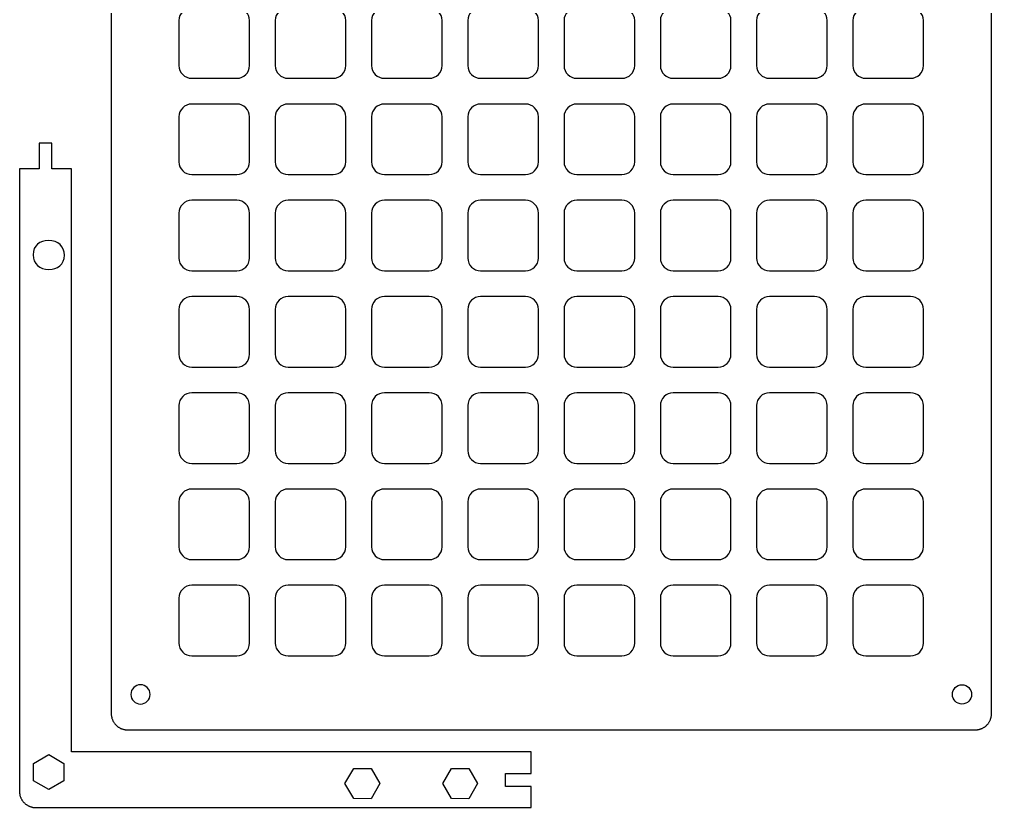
# Model space of a CAD drawing. Extents: x 6 to 603, y -295 to -9.
# Drawn here: x 6.1 to 157.5, y -294.6 to -171.7 of the extents above; entities that cross this region are included whole.
import ezdxf

# ---------------------------------------------------------------- set-up
doc = ezdxf.new("R2010")
doc.units = 0
doc.layers.add('PCB_LAYER', color=7, linetype='CONTINUOUS')
doc.layers.add('TOP__GRID_', color=7, linetype='CONTINUOUS')

# ---------------------------------------------------------------- blocks, each defined once
blk = doc.blocks.new('BLOCK_46')
at = {"layer": 'PCB_LAYER'}
for points in [[(62.22, -290.81), (60.86, -293.17), (58.15, -293.16), (56.79, -290.82), (58.15, -288.46), (60.86, -288.46), (62.22, -290.81)], [(77.46, -290.81), (76.1, -293.17), (73.39, -293.16), (72.03, -290.82), (73.39, -288.46), (76.1, -288.46), (77.46, -290.81)]]:
    blk.add_lwpolyline(points, dxfattribs=at)
blk = doc.blocks.new('BLOCK_47')
at = {"layer": 'PCB_LAYER'}
blk.add_open_spline([(10.58, -206.18), (12.13, -206.18), (13.07, -207.11), (13.07, -208.49), (13.07, -209.89), (12.01, -210.71), (10.67, -210.71), (9.25, -210.71), (8.2, -209.81), (8.2, -208.42), (8.2, -206.97), (9.28, -206.18), (10.58, -206.18)], degree=3, knots=[0, 0, 0, 0, 1, 1, 1, 2, 2, 2, 3, 3, 3, 4, 4, 4, 4], dxfattribs=at)
blk = doc.blocks.new('BLOCK_45')
at = {"layer": 'PCB_LAYER'}
for points in [[(85.79, -289.26), (85.79, -285.87), (14.19, -285.87), (14.19, -195.02), (11.13, -195.02), (11.13, -191.03), (9.13, -191.03), (9.13, -195.02), (6.07, -195.02), (6.07, -292.01), (6.08, -292.1), (6.08, -292.18), (6.09, -292.27), (6.1, -292.35), (6.11, -292.43), (6.12, -292.52), (6.14, -292.6), (6.16, -292.68), (6.19, -292.76), (6.21, -292.84), (6.24, -292.92), (6.27, -293), (6.31, -293.08), (6.35, -293.16), (6.38, -293.23), (6.43, -293.3), (6.47, -293.38), (6.52, -293.45), (6.57, -293.52), (6.62, -293.58), (6.67, -293.65), (6.73, -293.71), (6.78, -293.77), (6.84, -293.83), (6.91, -293.89), (6.97, -293.95), (7.03, -294), (7.1, -294.05), (7.17, -294.1), (7.24, -294.15), (7.31, -294.19), (7.39, -294.24), (7.46, -294.28), (7.54, -294.31), (7.62, -294.35), (7.69, -294.38), (7.77, -294.41), (7.85, -294.44), (7.93, -294.46), (8.02, -294.48), (8.1, -294.5), (8.18, -294.52), (8.27, -294.53), (8.35, -294.54), (8.43, -294.55), (8.52, -294.55), (8.6, -294.55), (8.61, -294.55), (85.79, -294.55), (85.79, -291.26), (81.79, -291.26), (81.79, -289.26), (85.79, -289.26)], [(12.98, -290.38), (10.63, -291.74), (8.28, -290.38), (8.28, -287.67), (10.63, -286.31), (12.98, -287.67), (12.98, -290.38)]]:
    blk.add_lwpolyline(points, dxfattribs=at)
for name in ['BLOCK_47', 'BLOCK_46']:
    blk.add_blockref(name, (0, 0), dxfattribs=at)
blk = doc.blocks.new('BLOCK_59')
at = {"layer": 'TOP__GRID_'}
for points in [[(20.38, -25.91), (20.38, -279.91)], [(157.54, -279.91), (157.54, -25.91)], [(20.38, -279.91), (20.38, -279.99), (20.38, -280.08), (20.39, -280.16), (20.4, -280.24), (20.41, -280.33), (20.43, -280.41), (20.45, -280.49), (20.47, -280.58), (20.49, -280.66), (20.52, -280.74), (20.55, -280.82), (20.58, -280.9), (20.61, -280.97), (20.65, -281.05), (20.69, -281.13), (20.73, -281.2), (20.77, -281.27), (20.82, -281.34), (20.87, -281.41), (20.92, -281.48), (20.97, -281.54), (21.03, -281.61), (21.09, -281.67), (21.15, -281.73), (21.21, -281.79), (21.27, -281.84), (21.34, -281.9), (21.4, -281.95), (21.47, -282), (21.54, -282.04), (21.62, -282.09), (21.69, -282.13), (21.76, -282.17), (21.84, -282.21), (21.92, -282.24), (22, -282.27), (22.08, -282.3), (22.16, -282.33), (22.24, -282.35), (22.32, -282.38), (22.4, -282.39), (22.48, -282.41), (22.57, -282.42), (22.65, -282.43), (22.74, -282.44), (22.82, -282.45), (22.91, -282.45), (22.92, -282.45)], [(155, -282.45), (155.08, -282.45), (155.17, -282.44), (155.25, -282.43), (155.33, -282.42), (155.42, -282.41), (155.5, -282.4), (155.58, -282.38), (155.67, -282.36), (155.75, -282.33), (155.83, -282.31), (155.91, -282.28), (155.99, -282.25), (156.06, -282.21), (156.14, -282.18), (156.21, -282.14), (156.29, -282.09), (156.36, -282.05), (156.43, -282), (156.5, -281.95), (156.57, -281.9), (156.63, -281.85), (156.7, -281.79), (156.76, -281.74), (156.82, -281.68), (156.88, -281.62), (156.93, -281.55), (156.99, -281.49), (157.04, -281.42), (157.09, -281.35), (157.13, -281.28), (157.18, -281.21), (157.22, -281.13), (157.26, -281.06), (157.3, -280.98), (157.33, -280.91), (157.36, -280.83), (157.39, -280.75), (157.42, -280.67), (157.44, -280.59), (157.47, -280.5), (157.48, -280.42), (157.5, -280.34), (157.51, -280.26), (157.52, -280.17), (157.53, -280.09), (157.53, -280), (157.54, -279.92), (157.54, -279.91)], [(22.92, -282.45), (155, -282.45)]]:
    blk.add_lwpolyline(points, dxfattribs=at)
blk = doc.blocks.new('BLOCK_61')
at = {"layer": 'TOP__GRID_'}
for points in [[(24.93, -27.42), (24.11, -27.42), (23.43, -28.09), (23.43, -28.92), (23.43, -29.75), (24.11, -30.42), (24.93, -30.42), (25.76, -30.42), (26.43, -29.75), (26.43, -28.92), (26.43, -28.09), (25.76, -27.42), (24.93, -27.42)], [(152.93, -27.42), (153.76, -27.42), (154.43, -28.09), (154.43, -28.92), (154.43, -29.75), (153.76, -30.42), (152.93, -30.42), (152.11, -30.42), (151.43, -29.75), (151.43, -28.92), (151.43, -28.09), (152.11, -27.42), (152.93, -27.42)], [(23.43, -152.92), (23.43, -152.09), (24.11, -151.42), (24.93, -151.42), (25.76, -151.42), (26.43, -152.09), (26.43, -152.92), (26.43, -153.75), (25.76, -154.42), (24.93, -154.42), (24.11, -154.42), (23.43, -153.75), (23.43, -152.92)], [(152.93, -154.42), (153.76, -154.42), (154.43, -153.75), (154.43, -152.92), (154.43, -152.09), (153.76, -151.42), (152.93, -151.42), (152.11, -151.42), (151.43, -152.09), (151.43, -152.92), (151.43, -153.75), (152.11, -154.42), (152.93, -154.42)], [(24.93, -278.42), (24.11, -278.42), (23.43, -277.75), (23.43, -276.92), (23.43, -276.09), (24.11, -275.42), (24.93, -275.42), (25.76, -275.42), (26.43, -276.09), (26.43, -276.92), (26.43, -277.75), (25.76, -278.42), (24.93, -278.42)], [(152.93, -278.42), (153.76, -278.42), (154.43, -277.75), (154.43, -276.92), (154.43, -276.09), (153.76, -275.42), (152.93, -275.42), (152.11, -275.42), (151.43, -276.09), (151.43, -276.92), (151.43, -277.75), (152.11, -278.42), (152.93, -278.42)]]:
    blk.add_open_spline(points, degree=3, knots=[0, 0, 0, 0, 1, 1, 1, 2, 2, 2, 3, 3, 3, 4, 4, 4, 4], dxfattribs=at)
blk = doc.blocks.new('BLOCK_60')
at = {"layer": 'TOP__GRID_'}
for points in [[(39.93, -169.92), (41.04, -169.92), (41.93, -170.82), (41.93, -171.92), (41.93, -171.92), (41.93, -178.92), (41.93, -178.92), (41.93, -180.03), (41.04, -180.92), (39.93, -180.92), (39.93, -180.92), (32.93, -180.92), (32.93, -180.92), (31.83, -180.92), (30.93, -180.03), (30.93, -178.92), (30.93, -178.92), (30.93, -171.92), (30.93, -171.92), (30.93, -170.82), (31.83, -169.92), (32.93, -169.92), (32.93, -169.92), (39.93, -169.92), (39.93, -169.92)], [(54.93, -169.92), (56.04, -169.92), (56.93, -170.82), (56.93, -171.92), (56.93, -171.92), (56.93, -178.92), (56.93, -178.92), (56.93, -180.03), (56.04, -180.92), (54.93, -180.92), (54.93, -180.92), (47.93, -180.92), (47.93, -180.92), (46.83, -180.92), (45.93, -180.03), (45.93, -178.92), (45.93, -178.92), (45.93, -171.92), (45.93, -171.92), (45.93, -170.82), (46.83, -169.92), (47.93, -169.92), (47.93, -169.92), (54.93, -169.92), (54.93, -169.92)], [(69.93, -169.92), (71.04, -169.92), (71.93, -170.82), (71.93, -171.92), (71.93, -171.92), (71.93, -178.92), (71.93, -178.92), (71.93, -180.03), (71.04, -180.92), (69.93, -180.92), (69.93, -180.92), (62.93, -180.92), (62.93, -180.92), (61.83, -180.92), (60.93, -180.03), (60.93, -178.92), (60.93, -178.92), (60.93, -171.92), (60.93, -171.92), (60.93, -170.82), (61.83, -169.92), (62.93, -169.92), (62.93, -169.92), (69.93, -169.92), (69.93, -169.92)], [(84.93, -169.92), (86.04, -169.92), (86.93, -170.82), (86.93, -171.92), (86.93, -171.92), (86.93, -178.92), (86.93, -178.92), (86.93, -180.03), (86.04, -180.92), (84.93, -180.92), (84.93, -180.92), (77.93, -180.92), (77.93, -180.92), (76.83, -180.92), (75.93, -180.03), (75.93, -178.92), (75.93, -178.92), (75.93, -171.92), (75.93, -171.92), (75.93, -170.82), (76.83, -169.92), (77.93, -169.92), (77.93, -169.92), (84.93, -169.92), (84.93, -169.92)], [(99.93, -169.92), (101.04, -169.92), (101.93, -170.82), (101.93, -171.92), (101.93, -171.92), (101.93, -178.92), (101.93, -178.92), (101.93, -180.03), (101.04, -180.92), (99.93, -180.92), (99.93, -180.92), (92.93, -180.92), (92.93, -180.92), (91.83, -180.92), (90.93, -180.03), (90.93, -178.92), (90.93, -178.92), (90.93, -171.92), (90.93, -171.92), (90.93, -170.82), (91.83, -169.92), (92.93, -169.92), (92.93, -169.92), (99.93, -169.92), (99.93, -169.92)], [(114.93, -169.92), (116.04, -169.92), (116.93, -170.82), (116.93, -171.92), (116.93, -171.92), (116.93, -178.92), (116.93, -178.92), (116.93, -180.03), (116.04, -180.92), (114.93, -180.92), (114.93, -180.92), (107.93, -180.92), (107.93, -180.92), (106.83, -180.92), (105.93, -180.03), (105.93, -178.92), (105.93, -178.92), (105.93, -171.92), (105.93, -171.92), (105.93, -170.82), (106.83, -169.92), (107.93, -169.92), (107.93, -169.92), (114.93, -169.92), (114.93, -169.92)], [(129.93, -169.92), (131.04, -169.92), (131.93, -170.82), (131.93, -171.92), (131.93, -171.92), (131.93, -178.92), (131.93, -178.92), (131.93, -180.03), (131.04, -180.92), (129.93, -180.92), (129.93, -180.92), (122.93, -180.92), (122.93, -180.92), (121.83, -180.92), (120.93, -180.03), (120.93, -178.92), (120.93, -178.92), (120.93, -171.92), (120.93, -171.92), (120.93, -170.82), (121.83, -169.92), (122.93, -169.92), (122.93, -169.92), (129.93, -169.92), (129.93, -169.92)], [(144.93, -169.92), (146.04, -169.92), (146.93, -170.82), (146.93, -171.92), (146.93, -171.92), (146.93, -178.92), (146.93, -178.92), (146.93, -180.03), (146.04, -180.92), (144.93, -180.92), (144.93, -180.92), (137.93, -180.92), (137.93, -180.92), (136.83, -180.92), (135.93, -180.03), (135.93, -178.92), (135.93, -178.92), (135.93, -171.92), (135.93, -171.92), (135.93, -170.82), (136.83, -169.92), (137.93, -169.92), (137.93, -169.92), (144.93, -169.92), (144.93, -169.92)], [(39.93, -184.92), (41.04, -184.92), (41.93, -185.82), (41.93, -186.92), (41.93, -186.92), (41.93, -193.92), (41.93, -193.92), (41.93, -195.02), (41.04, -195.92), (39.93, -195.92), (39.93, -195.92), (32.93, -195.92), (32.93, -195.92), (31.83, -195.92), (30.93, -195.02), (30.93, -193.92), (30.93, -193.92), (30.93, -186.92), (30.93, -186.92), (30.93, -185.82), (31.83, -184.92), (32.93, -184.92), (32.93, -184.92), (39.93, -184.92), (39.93, -184.92)], [(54.93, -184.92), (56.04, -184.92), (56.93, -185.82), (56.93, -186.92), (56.93, -186.92), (56.93, -193.92), (56.93, -193.92), (56.93, -195.02), (56.04, -195.92), (54.93, -195.92), (54.93, -195.92), (47.93, -195.92), (47.93, -195.92), (46.83, -195.92), (45.93, -195.02), (45.93, -193.92), (45.93, -193.92), (45.93, -186.92), (45.93, -186.92), (45.93, -185.82), (46.83, -184.92), (47.93, -184.92), (47.93, -184.92), (54.93, -184.92), (54.93, -184.92)], [(69.93, -184.92), (71.04, -184.92), (71.93, -185.82), (71.93, -186.92), (71.93, -186.92), (71.93, -193.92), (71.93, -193.92), (71.93, -195.02), (71.04, -195.92), (69.93, -195.92), (69.93, -195.92), (62.93, -195.92), (62.93, -195.92), (61.83, -195.92), (60.93, -195.02), (60.93, -193.92), (60.93, -193.92), (60.93, -186.92), (60.93, -186.92), (60.93, -185.82), (61.83, -184.92), (62.93, -184.92), (62.93, -184.92), (69.93, -184.92), (69.93, -184.92)], [(84.93, -184.92), (86.04, -184.92), (86.93, -185.82), (86.93, -186.92), (86.93, -186.92), (86.93, -193.92), (86.93, -193.92), (86.93, -195.02), (86.04, -195.92), (84.93, -195.92), (84.93, -195.92), (77.93, -195.92), (77.93, -195.92), (76.83, -195.92), (75.93, -195.02), (75.93, -193.92), (75.93, -193.92), (75.93, -186.92), (75.93, -186.92), (75.93, -185.82), (76.83, -184.92), (77.93, -184.92), (77.93, -184.92), (84.93, -184.92), (84.93, -184.92)], [(99.93, -184.92), (101.04, -184.92), (101.93, -185.82), (101.93, -186.92), (101.93, -186.92), (101.93, -193.92), (101.93, -193.92), (101.93, -195.02), (101.04, -195.92), (99.93, -195.92), (99.93, -195.92), (92.93, -195.92), (92.93, -195.92), (91.83, -195.92), (90.93, -195.02), (90.93, -193.92), (90.93, -193.92), (90.93, -186.92), (90.93, -186.92), (90.93, -185.82), (91.83, -184.92), (92.93, -184.92), (92.93, -184.92), (99.93, -184.92), (99.93, -184.92)], [(114.93, -184.92), (116.04, -184.92), (116.93, -185.82), (116.93, -186.92), (116.93, -186.92), (116.93, -193.92), (116.93, -193.92), (116.93, -195.02), (116.04, -195.92), (114.93, -195.92), (114.93, -195.92), (107.93, -195.92), (107.93, -195.92), (106.83, -195.92), (105.93, -195.02), (105.93, -193.92), (105.93, -193.92), (105.93, -186.92), (105.93, -186.92), (105.93, -185.82), (106.83, -184.92), (107.93, -184.92), (107.93, -184.92), (114.93, -184.92), (114.93, -184.92)], [(129.93, -184.92), (131.04, -184.92), (131.93, -185.82), (131.93, -186.92), (131.93, -186.92), (131.93, -193.92), (131.93, -193.92), (131.93, -195.02), (131.04, -195.92), (129.93, -195.92), (129.93, -195.92), (122.93, -195.92), (122.93, -195.92), (121.83, -195.92), (120.93, -195.02), (120.93, -193.92), (120.93, -193.92), (120.93, -186.92), (120.93, -186.92), (120.93, -185.82), (121.83, -184.92), (122.93, -184.92), (122.93, -184.92), (129.93, -184.92), (129.93, -184.92)], [(144.93, -184.92), (146.04, -184.92), (146.93, -185.82), (146.93, -186.92), (146.93, -186.92), (146.93, -193.92), (146.93, -193.92), (146.93, -195.02), (146.04, -195.92), (144.93, -195.92), (144.93, -195.92), (137.93, -195.92), (137.93, -195.92), (136.83, -195.92), (135.93, -195.02), (135.93, -193.92), (135.93, -193.92), (135.93, -186.92), (135.93, -186.92), (135.93, -185.82), (136.83, -184.92), (137.93, -184.92), (137.93, -184.92), (144.93, -184.92), (144.93, -184.92)], [(39.93, -199.92), (41.04, -199.92), (41.93, -200.82), (41.93, -201.92), (41.93, -201.92), (41.93, -208.92), (41.93, -208.92), (41.93, -210.02), (41.04, -210.92), (39.93, -210.92), (39.93, -210.92), (32.93, -210.92), (32.93, -210.92), (31.83, -210.92), (30.93, -210.02), (30.93, -208.92), (30.93, -208.92), (30.93, -201.92), (30.93, -201.92), (30.93, -200.82), (31.83, -199.92), (32.93, -199.92), (32.93, -199.92), (39.93, -199.92), (39.93, -199.92)], [(54.93, -199.92), (56.04, -199.92), (56.93, -200.82), (56.93, -201.92), (56.93, -201.92), (56.93, -208.92), (56.93, -208.92), (56.93, -210.02), (56.04, -210.92), (54.93, -210.92), (54.93, -210.92), (47.93, -210.92), (47.93, -210.92), (46.83, -210.92), (45.93, -210.02), (45.93, -208.92), (45.93, -208.92), (45.93, -201.92), (45.93, -201.92), (45.93, -200.82), (46.83, -199.92), (47.93, -199.92), (47.93, -199.92), (54.93, -199.92), (54.93, -199.92)], [(69.93, -199.92), (71.04, -199.92), (71.93, -200.82), (71.93, -201.92), (71.93, -201.92), (71.93, -208.92), (71.93, -208.92), (71.93, -210.02), (71.04, -210.92), (69.93, -210.92), (69.93, -210.92), (62.93, -210.92), (62.93, -210.92), (61.83, -210.92), (60.93, -210.02), (60.93, -208.92), (60.93, -208.92), (60.93, -201.92), (60.93, -201.92), (60.93, -200.82), (61.83, -199.92), (62.93, -199.92), (62.93, -199.92), (69.93, -199.92), (69.93, -199.92)], [(84.93, -199.92), (86.04, -199.92), (86.93, -200.82), (86.93, -201.92), (86.93, -201.92), (86.93, -208.92), (86.93, -208.92), (86.93, -210.02), (86.04, -210.92), (84.93, -210.92), (84.93, -210.92), (77.93, -210.92), (77.93, -210.92), (76.83, -210.92), (75.93, -210.02), (75.93, -208.92), (75.93, -208.92), (75.93, -201.92), (75.93, -201.92), (75.93, -200.82), (76.83, -199.92), (77.93, -199.92), (77.93, -199.92), (84.93, -199.92), (84.93, -199.92)], [(99.93, -199.92), (101.04, -199.92), (101.93, -200.82), (101.93, -201.92), (101.93, -201.92), (101.93, -208.92), (101.93, -208.92), (101.93, -210.02), (101.04, -210.92), (99.93, -210.92), (99.93, -210.92), (92.93, -210.92), (92.93, -210.92), (91.83, -210.92), (90.93, -210.02), (90.93, -208.92), (90.93, -208.92), (90.93, -201.92), (90.93, -201.92), (90.93, -200.82), (91.83, -199.92), (92.93, -199.92), (92.93, -199.92), (99.93, -199.92), (99.93, -199.92)], [(114.93, -199.92), (116.04, -199.92), (116.93, -200.82), (116.93, -201.92), (116.93, -201.92), (116.93, -208.92), (116.93, -208.92), (116.93, -210.02), (116.04, -210.92), (114.93, -210.92), (114.93, -210.92), (107.93, -210.92), (107.93, -210.92), (106.83, -210.92), (105.93, -210.02), (105.93, -208.92), (105.93, -208.92), (105.93, -201.92), (105.93, -201.92), (105.93, -200.82), (106.83, -199.92), (107.93, -199.92), (107.93, -199.92), (114.93, -199.92), (114.93, -199.92)], [(129.93, -199.92), (131.04, -199.92), (131.93, -200.82), (131.93, -201.92), (131.93, -201.92), (131.93, -208.92), (131.93, -208.92), (131.93, -210.02), (131.04, -210.92), (129.93, -210.92), (129.93, -210.92), (122.93, -210.92), (122.93, -210.92), (121.83, -210.92), (120.93, -210.02), (120.93, -208.92), (120.93, -208.92), (120.93, -201.92), (120.93, -201.92), (120.93, -200.82), (121.83, -199.92), (122.93, -199.92), (122.93, -199.92), (129.93, -199.92), (129.93, -199.92)], [(144.93, -199.92), (146.04, -199.92), (146.93, -200.82), (146.93, -201.92), (146.93, -201.92), (146.93, -208.92), (146.93, -208.92), (146.93, -210.02), (146.04, -210.92), (144.93, -210.92), (144.93, -210.92), (137.93, -210.92), (137.93, -210.92), (136.83, -210.92), (135.93, -210.02), (135.93, -208.92), (135.93, -208.92), (135.93, -201.92), (135.93, -201.92), (135.93, -200.82), (136.83, -199.92), (137.93, -199.92), (137.93, -199.92), (144.93, -199.92), (144.93, -199.92)], [(39.93, -214.92), (41.04, -214.92), (41.93, -215.82), (41.93, -216.92), (41.93, -216.92), (41.93, -223.92), (41.93, -223.92), (41.93, -225.02), (41.04, -225.92), (39.93, -225.92), (39.93, -225.92), (32.93, -225.92), (32.93, -225.92), (31.83, -225.92), (30.93, -225.02), (30.93, -223.92), (30.93, -223.92), (30.93, -216.92), (30.93, -216.92), (30.93, -215.82), (31.83, -214.92), (32.93, -214.92), (32.93, -214.92), (39.93, -214.92), (39.93, -214.92)], [(54.93, -214.92), (56.04, -214.92), (56.93, -215.82), (56.93, -216.92), (56.93, -216.92), (56.93, -223.92), (56.93, -223.92), (56.93, -225.02), (56.04, -225.92), (54.93, -225.92), (54.93, -225.92), (47.93, -225.92), (47.93, -225.92), (46.83, -225.92), (45.93, -225.02), (45.93, -223.92), (45.93, -223.92), (45.93, -216.92), (45.93, -216.92), (45.93, -215.82), (46.83, -214.92), (47.93, -214.92), (47.93, -214.92), (54.93, -214.92), (54.93, -214.92)], [(69.93, -214.92), (71.04, -214.92), (71.93, -215.82), (71.93, -216.92), (71.93, -216.92), (71.93, -223.92), (71.93, -223.92), (71.93, -225.02), (71.04, -225.92), (69.93, -225.92), (69.93, -225.92), (62.93, -225.92), (62.93, -225.92), (61.83, -225.92), (60.93, -225.02), (60.93, -223.92), (60.93, -223.92), (60.93, -216.92), (60.93, -216.92), (60.93, -215.82), (61.83, -214.92), (62.93, -214.92), (62.93, -214.92), (69.93, -214.92), (69.93, -214.92)], [(84.93, -214.92), (86.04, -214.92), (86.93, -215.82), (86.93, -216.92), (86.93, -216.92), (86.93, -223.92), (86.93, -223.92), (86.93, -225.02), (86.04, -225.92), (84.93, -225.92), (84.93, -225.92), (77.93, -225.92), (77.93, -225.92), (76.83, -225.92), (75.93, -225.02), (75.93, -223.92), (75.93, -223.92), (75.93, -216.92), (75.93, -216.92), (75.93, -215.82), (76.83, -214.92), (77.93, -214.92), (77.93, -214.92), (84.93, -214.92), (84.93, -214.92)], [(99.93, -214.92), (101.04, -214.92), (101.93, -215.82), (101.93, -216.92), (101.93, -216.92), (101.93, -223.92), (101.93, -223.92), (101.93, -225.02), (101.04, -225.92), (99.93, -225.92), (99.93, -225.92), (92.93, -225.92), (92.93, -225.92), (91.83, -225.92), (90.93, -225.02), (90.93, -223.92), (90.93, -223.92), (90.93, -216.92), (90.93, -216.92), (90.93, -215.82), (91.83, -214.92), (92.93, -214.92), (92.93, -214.92), (99.93, -214.92), (99.93, -214.92)], [(114.93, -214.92), (116.04, -214.92), (116.93, -215.82), (116.93, -216.92), (116.93, -216.92), (116.93, -223.92), (116.93, -223.92), (116.93, -225.02), (116.04, -225.92), (114.93, -225.92), (114.93, -225.92), (107.93, -225.92), (107.93, -225.92), (106.83, -225.92), (105.93, -225.02), (105.93, -223.92), (105.93, -223.92), (105.93, -216.92), (105.93, -216.92), (105.93, -215.82), (106.83, -214.92), (107.93, -214.92), (107.93, -214.92), (114.93, -214.92), (114.93, -214.92)], [(129.93, -214.92), (131.04, -214.92), (131.93, -215.82), (131.93, -216.92), (131.93, -216.92), (131.93, -223.92), (131.93, -223.92), (131.93, -225.02), (131.04, -225.92), (129.93, -225.92), (129.93, -225.92), (122.93, -225.92), (122.93, -225.92), (121.83, -225.92), (120.93, -225.02), (120.93, -223.92), (120.93, -223.92), (120.93, -216.92), (120.93, -216.92), (120.93, -215.82), (121.83, -214.92), (122.93, -214.92), (122.93, -214.92), (129.93, -214.92), (129.93, -214.92)], [(144.93, -214.92), (146.04, -214.92), (146.93, -215.82), (146.93, -216.92), (146.93, -216.92), (146.93, -223.92), (146.93, -223.92), (146.93, -225.02), (146.04, -225.92), (144.93, -225.92), (144.93, -225.92), (137.93, -225.92), (137.93, -225.92), (136.83, -225.92), (135.93, -225.02), (135.93, -223.92), (135.93, -223.92), (135.93, -216.92), (135.93, -216.92), (135.93, -215.82), (136.83, -214.92), (137.93, -214.92), (137.93, -214.92), (144.93, -214.92), (144.93, -214.92)], [(39.93, -229.92), (41.04, -229.92), (41.93, -230.82), (41.93, -231.92), (41.93, -231.92), (41.93, -238.92), (41.93, -238.92), (41.93, -240.02), (41.04, -240.92), (39.93, -240.92), (39.93, -240.92), (32.93, -240.92), (32.93, -240.92), (31.83, -240.92), (30.93, -240.02), (30.93, -238.92), (30.93, -238.92), (30.93, -231.92), (30.93, -231.92), (30.93, -230.82), (31.83, -229.92), (32.93, -229.92), (32.93, -229.92), (39.93, -229.92), (39.93, -229.92)], [(54.93, -229.92), (56.04, -229.92), (56.93, -230.82), (56.93, -231.92), (56.93, -231.92), (56.93, -238.92), (56.93, -238.92), (56.93, -240.02), (56.04, -240.92), (54.93, -240.92), (54.93, -240.92), (47.93, -240.92), (47.93, -240.92), (46.83, -240.92), (45.93, -240.02), (45.93, -238.92), (45.93, -238.92), (45.93, -231.92), (45.93, -231.92), (45.93, -230.82), (46.83, -229.92), (47.93, -229.92), (47.93, -229.92), (54.93, -229.92), (54.93, -229.92)], [(69.93, -229.92), (71.04, -229.92), (71.93, -230.82), (71.93, -231.92), (71.93, -231.92), (71.93, -238.92), (71.93, -238.92), (71.93, -240.02), (71.04, -240.92), (69.93, -240.92), (69.93, -240.92), (62.93, -240.92), (62.93, -240.92), (61.83, -240.92), (60.93, -240.02), (60.93, -238.92), (60.93, -238.92), (60.93, -231.92), (60.93, -231.92), (60.93, -230.82), (61.83, -229.92), (62.93, -229.92), (62.93, -229.92), (69.93, -229.92), (69.93, -229.92)], [(84.93, -229.92), (86.04, -229.92), (86.93, -230.82), (86.93, -231.92), (86.93, -231.92), (86.93, -238.92), (86.93, -238.92), (86.93, -240.02), (86.04, -240.92), (84.93, -240.92), (84.93, -240.92), (77.93, -240.92), (77.93, -240.92), (76.83, -240.92), (75.93, -240.02), (75.93, -238.92), (75.93, -238.92), (75.93, -231.92), (75.93, -231.92), (75.93, -230.82), (76.83, -229.92), (77.93, -229.92), (77.93, -229.92), (84.93, -229.92), (84.93, -229.92)], [(99.93, -229.92), (101.04, -229.92), (101.93, -230.82), (101.93, -231.92), (101.93, -231.92), (101.93, -238.92), (101.93, -238.92), (101.93, -240.02), (101.04, -240.92), (99.93, -240.92), (99.93, -240.92), (92.93, -240.92), (92.93, -240.92), (91.83, -240.92), (90.93, -240.02), (90.93, -238.92), (90.93, -238.92), (90.93, -231.92), (90.93, -231.92), (90.93, -230.82), (91.83, -229.92), (92.93, -229.92), (92.93, -229.92), (99.93, -229.92), (99.93, -229.92)], [(114.93, -229.92), (116.04, -229.92), (116.93, -230.82), (116.93, -231.92), (116.93, -231.92), (116.93, -238.92), (116.93, -238.92), (116.93, -240.02), (116.04, -240.92), (114.93, -240.92), (114.93, -240.92), (107.93, -240.92), (107.93, -240.92), (106.83, -240.92), (105.93, -240.02), (105.93, -238.92), (105.93, -238.92), (105.93, -231.92), (105.93, -231.92), (105.93, -230.82), (106.83, -229.92), (107.93, -229.92), (107.93, -229.92), (114.93, -229.92), (114.93, -229.92)], [(129.93, -229.92), (131.04, -229.92), (131.93, -230.82), (131.93, -231.92), (131.93, -231.92), (131.93, -238.92), (131.93, -238.92), (131.93, -240.02), (131.04, -240.92), (129.93, -240.92), (129.93, -240.92), (122.93, -240.92), (122.93, -240.92), (121.83, -240.92), (120.93, -240.02), (120.93, -238.92), (120.93, -238.92), (120.93, -231.92), (120.93, -231.92), (120.93, -230.82), (121.83, -229.92), (122.93, -229.92), (122.93, -229.92), (129.93, -229.92), (129.93, -229.92)], [(144.93, -229.92), (146.04, -229.92), (146.93, -230.82), (146.93, -231.92), (146.93, -231.92), (146.93, -238.92), (146.93, -238.92), (146.93, -240.02), (146.04, -240.92), (144.93, -240.92), (144.93, -240.92), (137.93, -240.92), (137.93, -240.92), (136.83, -240.92), (135.93, -240.02), (135.93, -238.92), (135.93, -238.92), (135.93, -231.92), (135.93, -231.92), (135.93, -230.82), (136.83, -229.92), (137.93, -229.92), (137.93, -229.92), (144.93, -229.92), (144.93, -229.92)], [(39.93, -244.92), (41.04, -244.92), (41.93, -245.82), (41.93, -246.92), (41.93, -246.92), (41.93, -253.92), (41.93, -253.92), (41.93, -255.02), (41.04, -255.92), (39.93, -255.92), (39.93, -255.92), (32.93, -255.92), (32.93, -255.92), (31.83, -255.92), (30.93, -255.02), (30.93, -253.92), (30.93, -253.92), (30.93, -246.92), (30.93, -246.92), (30.93, -245.82), (31.83, -244.92), (32.93, -244.92), (32.93, -244.92), (39.93, -244.92), (39.93, -244.92)], [(54.93, -244.92), (56.04, -244.92), (56.93, -245.82), (56.93, -246.92), (56.93, -246.92), (56.93, -253.92), (56.93, -253.92), (56.93, -255.02), (56.04, -255.92), (54.93, -255.92), (54.93, -255.92), (47.93, -255.92), (47.93, -255.92), (46.83, -255.92), (45.93, -255.02), (45.93, -253.92), (45.93, -253.92), (45.93, -246.92), (45.93, -246.92), (45.93, -245.82), (46.83, -244.92), (47.93, -244.92), (47.93, -244.92), (54.93, -244.92), (54.93, -244.92)], [(69.93, -244.92), (71.04, -244.92), (71.93, -245.82), (71.93, -246.92), (71.93, -246.92), (71.93, -253.92), (71.93, -253.92), (71.93, -255.02), (71.04, -255.92), (69.93, -255.92), (69.93, -255.92), (62.93, -255.92), (62.93, -255.92), (61.83, -255.92), (60.93, -255.02), (60.93, -253.92), (60.93, -253.92), (60.93, -246.92), (60.93, -246.92), (60.93, -245.82), (61.83, -244.92), (62.93, -244.92), (62.93, -244.92), (69.93, -244.92), (69.93, -244.92)], [(84.93, -244.92), (86.04, -244.92), (86.93, -245.82), (86.93, -246.92), (86.93, -246.92), (86.93, -253.92), (86.93, -253.92), (86.93, -255.02), (86.04, -255.92), (84.93, -255.92), (84.93, -255.92), (77.93, -255.92), (77.93, -255.92), (76.83, -255.92), (75.93, -255.02), (75.93, -253.92), (75.93, -253.92), (75.93, -246.92), (75.93, -246.92), (75.93, -245.82), (76.83, -244.92), (77.93, -244.92), (77.93, -244.92), (84.93, -244.92), (84.93, -244.92)], [(99.93, -244.92), (101.04, -244.92), (101.93, -245.82), (101.93, -246.92), (101.93, -246.92), (101.93, -253.92), (101.93, -253.92), (101.93, -255.02), (101.04, -255.92), (99.93, -255.92), (99.93, -255.92), (92.93, -255.92), (92.93, -255.92), (91.83, -255.92), (90.93, -255.02), (90.93, -253.92), (90.93, -253.92), (90.93, -246.92), (90.93, -246.92), (90.93, -245.82), (91.83, -244.92), (92.93, -244.92), (92.93, -244.92), (99.93, -244.92), (99.93, -244.92)], [(114.93, -244.92), (116.04, -244.92), (116.93, -245.82), (116.93, -246.92), (116.93, -246.92), (116.93, -253.92), (116.93, -253.92), (116.93, -255.02), (116.04, -255.92), (114.93, -255.92), (114.93, -255.92), (107.93, -255.92), (107.93, -255.92), (106.83, -255.92), (105.93, -255.02), (105.93, -253.92), (105.93, -253.92), (105.93, -246.92), (105.93, -246.92), (105.93, -245.82), (106.83, -244.92), (107.93, -244.92), (107.93, -244.92), (114.93, -244.92), (114.93, -244.92)], [(129.93, -244.92), (131.04, -244.92), (131.93, -245.82), (131.93, -246.92), (131.93, -246.92), (131.93, -253.92), (131.93, -253.92), (131.93, -255.02), (131.04, -255.92), (129.93, -255.92), (129.93, -255.92), (122.93, -255.92), (122.93, -255.92), (121.83, -255.92), (120.93, -255.02), (120.93, -253.92), (120.93, -253.92), (120.93, -246.92), (120.93, -246.92), (120.93, -245.82), (121.83, -244.92), (122.93, -244.92), (122.93, -244.92), (129.93, -244.92), (129.93, -244.92)], [(144.93, -244.92), (146.04, -244.92), (146.93, -245.82), (146.93, -246.92), (146.93, -246.92), (146.93, -253.92), (146.93, -253.92), (146.93, -255.02), (146.04, -255.92), (144.93, -255.92), (144.93, -255.92), (137.93, -255.92), (137.93, -255.92), (136.83, -255.92), (135.93, -255.02), (135.93, -253.92), (135.93, -253.92), (135.93, -246.92), (135.93, -246.92), (135.93, -245.82), (136.83, -244.92), (137.93, -244.92), (137.93, -244.92), (144.93, -244.92), (144.93, -244.92)], [(39.93, -259.92), (41.04, -259.92), (41.93, -260.82), (41.93, -261.92), (41.93, -261.92), (41.93, -268.92), (41.93, -268.92), (41.93, -270.03), (41.04, -270.92), (39.93, -270.92), (39.93, -270.92), (32.93, -270.92), (32.93, -270.92), (31.83, -270.92), (30.93, -270.03), (30.93, -268.92), (30.93, -268.92), (30.93, -261.92), (30.93, -261.92), (30.93, -260.82), (31.83, -259.92), (32.93, -259.92), (32.93, -259.92), (39.93, -259.92), (39.93, -259.92)], [(54.93, -259.92), (56.04, -259.92), (56.93, -260.82), (56.93, -261.92), (56.93, -261.92), (56.93, -268.92), (56.93, -268.92), (56.93, -270.03), (56.04, -270.92), (54.93, -270.92), (54.93, -270.92), (47.93, -270.92), (47.93, -270.92), (46.83, -270.92), (45.93, -270.03), (45.93, -268.92), (45.93, -268.92), (45.93, -261.92), (45.93, -261.92), (45.93, -260.82), (46.83, -259.92), (47.93, -259.92), (47.93, -259.92), (54.93, -259.92), (54.93, -259.92)], [(69.93, -259.92), (71.04, -259.92), (71.93, -260.82), (71.93, -261.92), (71.93, -261.92), (71.93, -268.92), (71.93, -268.92), (71.93, -270.03), (71.04, -270.92), (69.93, -270.92), (69.93, -270.92), (62.93, -270.92), (62.93, -270.92), (61.83, -270.92), (60.93, -270.03), (60.93, -268.92), (60.93, -268.92), (60.93, -261.92), (60.93, -261.92), (60.93, -260.82), (61.83, -259.92), (62.93, -259.92), (62.93, -259.92), (69.93, -259.92), (69.93, -259.92)], [(84.93, -259.92), (86.04, -259.92), (86.93, -260.82), (86.93, -261.92), (86.93, -261.92), (86.93, -268.92), (86.93, -268.92), (86.93, -270.03), (86.04, -270.92), (84.93, -270.92), (84.93, -270.92), (77.93, -270.92), (77.93, -270.92), (76.83, -270.92), (75.93, -270.03), (75.93, -268.92), (75.93, -268.92), (75.93, -261.92), (75.93, -261.92), (75.93, -260.82), (76.83, -259.92), (77.93, -259.92), (77.93, -259.92), (84.93, -259.92), (84.93, -259.92)], [(99.93, -259.92), (101.04, -259.92), (101.93, -260.82), (101.93, -261.92), (101.93, -261.92), (101.93, -268.92), (101.93, -268.92), (101.93, -270.03), (101.04, -270.92), (99.93, -270.92), (99.93, -270.92), (92.93, -270.92), (92.93, -270.92), (91.83, -270.92), (90.93, -270.03), (90.93, -268.92), (90.93, -268.92), (90.93, -261.92), (90.93, -261.92), (90.93, -260.82), (91.83, -259.92), (92.93, -259.92), (92.93, -259.92), (99.93, -259.92), (99.93, -259.92)], [(114.93, -259.92), (116.04, -259.92), (116.93, -260.82), (116.93, -261.92), (116.93, -261.92), (116.93, -268.92), (116.93, -268.92), (116.93, -270.03), (116.04, -270.92), (114.93, -270.92), (114.93, -270.92), (107.93, -270.92), (107.93, -270.92), (106.83, -270.92), (105.93, -270.03), (105.93, -268.92), (105.93, -268.92), (105.93, -261.92), (105.93, -261.92), (105.93, -260.82), (106.83, -259.92), (107.93, -259.92), (107.93, -259.92), (114.93, -259.92), (114.93, -259.92)], [(129.93, -259.92), (131.04, -259.92), (131.93, -260.82), (131.93, -261.92), (131.93, -261.92), (131.93, -268.92), (131.93, -268.92), (131.93, -270.03), (131.04, -270.92), (129.93, -270.92), (129.93, -270.92), (122.93, -270.92), (122.93, -270.92), (121.83, -270.92), (120.93, -270.03), (120.93, -268.92), (120.93, -268.92), (120.93, -261.92), (120.93, -261.92), (120.93, -260.82), (121.83, -259.92), (122.93, -259.92), (122.93, -259.92), (129.93, -259.92), (129.93, -259.92)], [(144.93, -259.92), (146.04, -259.92), (146.93, -260.82), (146.93, -261.92), (146.93, -261.92), (146.93, -268.92), (146.93, -268.92), (146.93, -270.03), (146.04, -270.92), (144.93, -270.92), (144.93, -270.92), (137.93, -270.92), (137.93, -270.92), (136.83, -270.92), (135.93, -270.03), (135.93, -268.92), (135.93, -268.92), (135.93, -261.92), (135.93, -261.92), (135.93, -260.82), (136.83, -259.92), (137.93, -259.92), (137.93, -259.92), (144.93, -259.92), (144.93, -259.92)]]:
    blk.add_open_spline(points, degree=3, knots=[0, 0, 0, 0, 1, 1, 1, 2, 2, 2, 3, 3, 3, 4, 4, 4, 5, 5, 5, 6, 6, 6, 7, 7, 7, 8, 8, 8, 8], dxfattribs=at)
blk.add_blockref('BLOCK_61', (0, 0), dxfattribs=at)
blk = doc.blocks.new('BLOCK_58')
at = {"layer": 'TOP__GRID_'}
for name in ['BLOCK_59', 'BLOCK_60']:
    blk.add_blockref(name, (0, 0), dxfattribs=at)

msp = doc.modelspace()

# ---------------------------------------------------------------- block references
at = {"layer": 'PCB_LAYER'}
msp.add_blockref('BLOCK_45', (0, 0), dxfattribs=at)
at = {"layer": 'TOP__GRID_'}
msp.add_blockref('BLOCK_58', (0, 0), dxfattribs=at)

doc.saveas('drawing.dxf')
